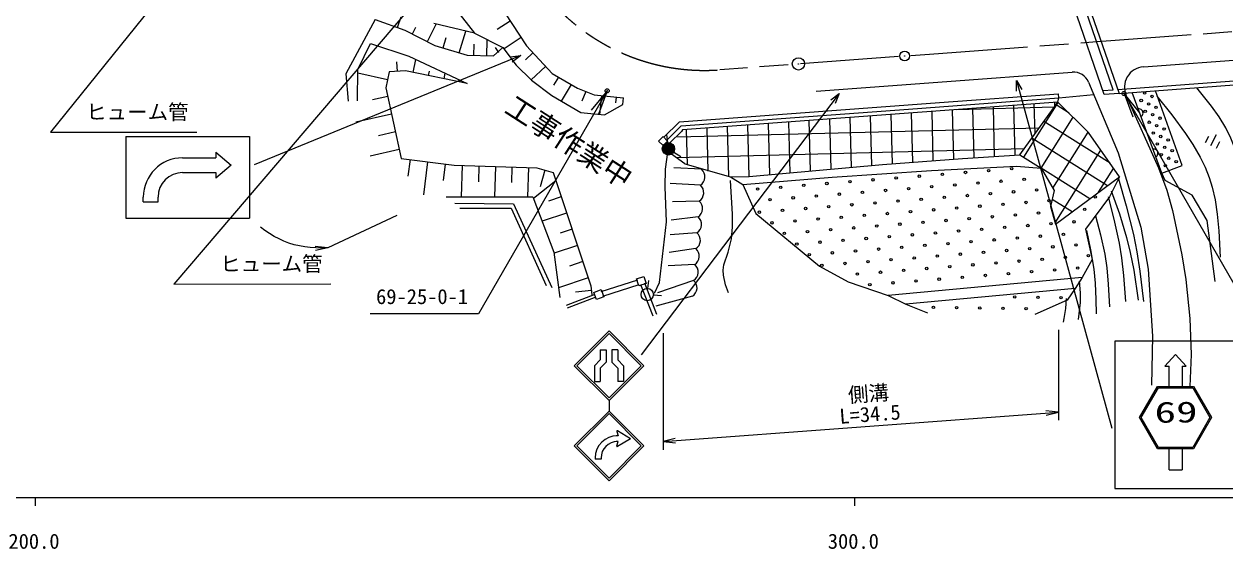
# Model space of a CAD drawing. Units: millimetres, scale not verified. Extents: x 40000 to 680000, y 20000 to 380000.
# Drawn here: x 266629 to 413200, y 198715 to 262807 of the extents above; entities that cross this region are included whole.
import ezdxf
from ezdxf.enums import TextEntityAlignment as Align

# ---------------------------------------------------------------- set-up
doc = ezdxf.new("R2010")
doc.units = ezdxf.units.MM
doc.header["$LTSCALE"] = 1000
doc.header["$PDMODE"] = 32
doc.header["$PDSIZE"] = 500
doc.linetypes.add('CHAIN', pattern=[18.5, 12, -1.5, 3.5, -1.5])
for name, color, linetype, lineweight in [('M-BGD', 7, 'Continuous', 25), ('M-BMK', 2, 'CHAIN', 13), ('M-BMK-SRVR', 3, 'Continuous', 25), ('M-STR-HTXT', 7, 'Continuous', 13), ('M-STR-STR1', 1, 'Continuous', 25), ('M-STR-STRC', 7, 'Continuous', 25), ('M-TTL-TXT', 7, 'Continuous', 25)]:
    doc.layers.add(name, color=color, linetype=linetype, lineweight=lineweight)
doc.layers.add('M-OTRS', color=6, linetype='Continuous')
doc.styles.add('ＭＳ ゴシック', font='')
doc.styles.get('ＭＳ ゴシック').set_extended_font_data('MS Gothic')

# ---------------------------------------------------------------- blocks, each defined once
blk = doc.blocks.new('open_arrow')
at = {"color": 0, "linetype": 'Continuous', "lineweight": -2}
blk.add_lwpolyline([(7.5, 1.25), (0, 0), (7.5, -1.25)], dxfattribs=at)

msp = doc.modelspace()

# ---------------------------------------------------------------- linework, layer by layer
at = {"layer": 'M-BGD'}
for p, q in [((319397, 264511), (321589, 261688)), ((325296, 264169), (327964, 260131)), ((398470, 254208), (394740, 264961)), ((399540, 254790), (396162, 264565)), ((396560, 265096), (400276, 254343)), ((309479, 263354), (305916, 256706)), ((309479, 263354), (313114, 262058)), ((312205, 262382), (312665, 263673)), ((314031, 261594), (314444, 262409)), ((315865, 260665), (316941, 262788)), ((321589, 261688), (316644, 262858)), ((325963, 263159), (324388, 262119)), ((313114, 262058), (316782, 260200)), ((317769, 259900), (318151, 261156)), ((319742, 259300), (320544, 261935)), ((321589, 261688), (325086, 259945)), ((327297, 261140), (325217, 259767)), ((307359, 257235), (308907, 260433)), ((308907, 260433), (313575, 258861)), ((316782, 260200), (320729, 259000)), ((321527, 258981), (321560, 260333)), ((323122, 258942), (323169, 260852)), ((323920, 258922), (325086, 259945)), ((324568, 259344), (324188, 259929)), ((325086, 259945), (326678, 257791)), ((327964, 260131), (331069, 256784)), ((312192, 257024), (312131, 258196)), ((313575, 258861), (320722, 255550)), ((314120, 256886), (314439, 258461)), ((320729, 259000), (323920, 258922)), ((328740, 259294), (327816, 258437)), ((305916, 256706), (306190, 253382)), ((307316, 253419), (307359, 257235)), ((310993, 256002), (307354, 256805)), ((311207, 256973), (310779, 255031)), ((313177, 257076), (311207, 256973)), ((320722, 255550), (313177, 257076)), ((316007, 256504), (316120, 257067)), ((317893, 256122), (318029, 256798)), ((326678, 257791), (328549, 255959)), ((330293, 257621), (328525, 255981)), ((331069, 256784), (334158, 254994)), ((378153, 255700), (394563, 256925)), ((319779, 255741), (319802, 255853)), ((328549, 255959), (331061, 254081)), ((331841, 256337), (331267, 255346)), ((333386, 255442), (332205, 253403)), ((363320, 254593), (378153, 255700)), ((396555, 255706), (400177, 247095)), ((311015, 253951), (309154, 253545)), ((310779, 255031), (312664, 246386)), ((331061, 254081), (334575, 251997)), ((334158, 254994), (336214, 254179)), ((335186, 254587), (334712, 253391)), ((336214, 254179), (339794, 253796)), ((337109, 254083), (336862, 251771)), ((338899, 253892), (338822, 253168)), ((339699, 252998), (339794, 253796)), ((378339, 253207), (392870, 254292)), ((378376, 252708), (392907, 253793)), ((392820, 253258), (392907, 253793)), ((392907, 253793), (392870, 254292)), ((392907, 253793), (397194, 254187)), ((398301, 254697), (399540, 254790)), ((400276, 254343), (398470, 254208)), ((401148, 254055), (405104, 245250)), ((405502, 244606), (401859, 254435)), ((402740, 254527), (402749, 254500)), ((407982, 245516), (404704, 254643)), ((337478, 251711), (339699, 252998)), ((346621, 250845), (374550, 252924)), ((346840, 250360), (374587, 252425)), ((392820, 253258), (346979, 249869)), ((374550, 252924), (378339, 253207)), ((374587, 252425), (378376, 252708)), ((377597, 246121), (377444, 252121)), ((380093, 246309), (379940, 252306)), ((392380, 252650), (380492, 252346)), ((382589, 246480), (382436, 252490)), ((385086, 246637), (384932, 252675)), ((387583, 246795), (387428, 252859)), ((388174, 246832), (392820, 253258)), ((388642, 246536), (392857, 253221)), ((390018, 249382), (389924, 253044)), ((392433, 252723), (392420, 253228)), ((394170, 251917), (392577, 252922)), ((396524, 249580), (392820, 253258)), ((402723, 252451), (402596, 252446)), ((402837, 252429), (402723, 252451)), ((402966, 252370), (402837, 252429)), ((403057, 252297), (402966, 252370)), ((403136, 252198), (403057, 252297)), ((403191, 252048), (403136, 252198)), ((311486, 251790), (307113, 250836)), ((334575, 251997), (337478, 251711)), ((344692, 248960), (346621, 250845)), ((357634, 244421), (357475, 250645)), ((360129, 244644), (359971, 250829)), ((362624, 244868), (362467, 251014)), ((365119, 245092), (364963, 251198)), ((367614, 245315), (367459, 251383)), ((370109, 245539), (369955, 251567)), ((372605, 245745), (372451, 251752)), ((375101, 245933), (374948, 251936)), ((390757, 245203), (394675, 251416)), ((399170, 245809), (391109, 250892)), ((402944, 251509), (403042, 251588)), ((403042, 251588), (403115, 251679)), ((403115, 251679), (403174, 251807)), ((403174, 251807), (403196, 251922)), ((403196, 251922), (403191, 252048)), ((311957, 249628), (309877, 249175)), ((345041, 248602), (346840, 250360)), ((345198, 248309), (345089, 249304)), ((345390, 248245), (346861, 249682)), ((390538, 250102), (346386, 248975)), ((346979, 249869), (346861, 249682)), ((347599, 245630), (347490, 249907)), ((350120, 244856), (349986, 250091)), ((352638, 244197), (352483, 250276)), ((355138, 244197), (354979, 250460)), ((392170, 242758), (396492, 249611)), ((400329, 244157), (396524, 249580)), ((412118, 249281), (411437, 247944)), ((344078, 248518), (344634, 249061)), ((344618, 247966), (344078, 248518)), ((345173, 248508), (344618, 247966)), ((344634, 249061), (345173, 248508)), ((345193, 247251), (345407, 248347)), ((398845, 243058), (389642, 248862)), ((411177, 249087), (410769, 248285)), ((412514, 248406), (412106, 247604)), ((312429, 247467), (308874, 246692)), ((312664, 246386), (319111, 245574)), ((313739, 246251), (313483, 244222)), ((344937, 245102), (345191, 247175)), ((347296, 245729), (345193, 247251)), ((345920, 247172), (346772, 246649)), ((388696, 247554), (346217, 246470)), ((371394, 245654), (381170, 246390)), ((381170, 246390), (388174, 246832)), ((388174, 246832), (390757, 245203)), ((392465, 238537), (398053, 247400)), ((400177, 247095), (402936, 238019)), ((404544, 247536), (404417, 247532)), ((404658, 247515), (404544, 247536)), ((404787, 247456), (404658, 247515)), ((404765, 246594), (404863, 246674)), ((404878, 247383), (404787, 247456)), ((404863, 246674), (404936, 246765)), ((404957, 247284), (404878, 247383)), ((404936, 246765), (404995, 246893)), ((405013, 247134), (404957, 247284)), ((404995, 246893), (405017, 247008)), ((405017, 247008), (405013, 247134)), ((315888, 245980), (315381, 241957)), ((318037, 245709), (317786, 243719)), ((319111, 245574), (329210, 245245)), ((320121, 245541), (319996, 241715)), ((322141, 245475), (322078, 243551)), ((324160, 245410), (324040, 241716)), ((326180, 245344), (326119, 243467)), ((328200, 245278), (328084, 241718)), ((329210, 245245), (331206, 244669)), ((330208, 244957), (329621, 242924)), ((344862, 242921), (344937, 245102)), ((349308, 245069), (345935, 245247)), ((347296, 245729), (352861, 244139)), ((355138, 244197), (371394, 245654)), ((365263, 244093), (377362, 244904)), ((377362, 244904), (387745, 245462)), ((387745, 245462), (390757, 245203)), ((396689, 241462), (390757, 245203)), ((390757, 245203), (392334, 242474)), ((397769, 242262), (399610, 245182)), ((405104, 245250), (406109, 242524)), ((405502, 244606), (407982, 245516)), ((331536, 243680), (328809, 241498)), ((331206, 244669), (335821, 230832)), ((349171, 243131), (345505, 243339)), ((352861, 244139), (355138, 244197)), ((352861, 244139), (354367, 243221)), ((354367, 243221), (365263, 244093)), ((392511, 238370), (400329, 244157)), ((400329, 244157), (399095, 241693)), ((405907, 243687), (405502, 244606)), ((409198, 241902), (405907, 243687)), ((345039, 238643), (344862, 242921)), ((354367, 243221), (355961, 239676)), ((392334, 242474), (391914, 240517)), ((406109, 242524), (406780, 240049)), ((411039, 238834), (409198, 241902)), ((318147, 241714), (328725, 241718)), ((319227, 240921), (326381, 240839)), ((326381, 240839), (331045, 230659)), ((328725, 241718), (331302, 234933)), ((332195, 241704), (330655, 241190)), ((349034, 241194), (345760, 241092)), ((391914, 240517), (392511, 238370)), ((394532, 239867), (392103, 241398)), ((399095, 241693), (396173, 237776)), ((319816, 240337), (326071, 240329)), ((326071, 240329), (330340, 230890)), ((332854, 239727), (329861, 238729)), ((348897, 239257), (345625, 238843)), ((355961, 239676), (363695, 233241)), ((406780, 240049), (407931, 234633)), ((333513, 237751), (332057, 237265)), ((344196, 231261), (345039, 238643)), ((396173, 237776), (396994, 234063)), ((402936, 238019), (403836, 232870)), ((412002, 231382), (411039, 238834)), ((348760, 237320), (345487, 237083)), ((331302, 234933), (332014, 229414)), ((334173, 235774), (331317, 234821)), ((348623, 235382), (345351, 234932)), ((407931, 234633), (408419, 231628)), ((334832, 233797), (333210, 233256)), ((348486, 233445), (345262, 233270)), ((363695, 233241), (367208, 231332)), ((396994, 234063), (395784, 231855)), ((335491, 231821), (331860, 230610)), ((337069, 230137), (341529, 231584)), ((341385, 231680), (342264, 231983)), ((341677, 230833), (341385, 231680)), ((342264, 231983), (342557, 231136)), ((395784, 231855), (372111, 229661)), ((395784, 231855), (394930, 230510)), ((403836, 232870), (404364, 224711)), ((408419, 231628), (408903, 226844)), ((335882, 230285), (333920, 230065)), ((335821, 230832), (335943, 229738)), ((336169, 230036), (337061, 230386)), ((337061, 230386), (337405, 229507)), ((337254, 229566), (341715, 231014)), ((342557, 231136), (341677, 230833)), ((341881, 231025), (343358, 227188)), ((342348, 231204), (343824, 227368)), ((342776, 230518), (342886, 231512)), ((343567, 229939), (344196, 231261)), ((348349, 231508), (343959, 229989)), ((367208, 231332), (372111, 229661)), ((394930, 230510), (374268, 228621)), ((394930, 230510), (393936, 229084)), ((332844, 228471), (336335, 229808)), ((332970, 228145), (336460, 229482)), ((336514, 229158), (336169, 230036)), ((337405, 229507), (336514, 229158)), ((343443, 229726), (344441, 229664)), ((348212, 229571), (343722, 228375)), ((372111, 229661), (374268, 228621)), ((393936, 229084), (389982, 227323)), ((374268, 228621), (376901, 227533)), ((408903, 226844), (409068, 222465)), ((404364, 224711), (404252, 218720)), ((409068, 222465), (408899, 218550))]:
    msp.add_line(p, q, dxfattribs=at)
for points in [[(404899, 253986), (406700, 251736), (408398, 249447), (409282, 248108), (410172, 246562), (410770, 245326), (411273, 244053), (411631, 242893), (411983, 241357), (412258, 239584), (412453, 237574), (412632, 234325)], [(415252, 237156), (415333, 239551), (415315, 242154), (415205, 243721), (414986, 245321), (414736, 246501), (414340, 247840), (413928, 248877), (413306, 250114), (412471, 251471), (411537, 252781), (409763, 255014)], [(352597, 230002), (352253, 230984), (351984, 232155), (351960, 232736), (352055, 233410), (352559, 234940), (352976, 236599), (353083, 238000), (353091, 239599), (352859, 243706)], [(400222, 243893), (401146, 240614), (402022, 237122), (402455, 234991), (402826, 232622), (403268, 228935)], [(399328, 242459), (400309, 239617), (401186, 236749), (401642, 234899), (402061, 232741), (402620, 229085)], [(398943, 241698), (399649, 238981), (400298, 236053), (400586, 234271), (400823, 232086), (401039, 228924)], [(397411, 239394), (398025, 237068), (398534, 234726), (398779, 233038), (398955, 231046), (399092, 228268)], [(396294, 237587), (396806, 235236), (397206, 232873), (397369, 231171), (397449, 229172), (397470, 227434)], [(395424, 231402), (395543, 230004), (395545, 228803), (395297, 226723)], [(393822, 229286), (393741, 228087), (393540, 226837), (393446, 226401)]]:
    msp.add_lwpolyline(points, dxfattribs=at)
for centre, radius in [((402970, 253471), 150), ((403388, 254380), 150), ((404296, 253963), 150), ((403462, 252145), 150), ((403879, 253054), 150), ((404788, 252637), 150), ((403953, 250819), 150), ((404370, 251728), 150), ((405279, 251311), 150), ((404445, 249493), 150), ((404862, 250402), 150), ((405353, 249076), 150), ((405771, 249985), 150), ((345280, 247564), 750), ((345280, 247564), 660), ((345280, 247564), 570), ((345280, 247564), 480), ((345280, 247564), 390), ((345280, 247564), 300), ((345280, 247564), 210), ((404936, 248167), 150), ((405845, 247750), 150), ((406262, 248658), 150), ((345280, 247564), 120), ((345280, 247564), 30), ((405427, 246841), 150), ((406336, 246424), 150), ((406754, 247332), 150), ((381531, 244686), 150), ((384350, 244911), 150), ((387169, 245137), 150), ((405919, 245515), 150), ((407245, 246006), 150), ((364614, 243332), 150), ((367433, 243557), 150), ((370253, 243783), 150), ((373072, 244009), 150), ((375892, 244234), 150), ((378711, 244460), 150), ((380234, 243163), 150), ((383053, 243389), 150), ((385872, 243614), 150), ((388692, 243840), 150), ((356156, 242655), 150), ((358975, 242880), 150), ((361795, 243106), 150), ((363317, 241809), 150), ((366137, 242035), 150), ((368956, 242260), 150), ((371775, 242486), 150), ((374595, 242712), 150), ((377414, 242937), 150), ((381756, 241866), 150), ((384576, 242092), 150), ((387395, 242317), 150), ((390214, 242543), 150), ((397376, 241697), 150), ((357678, 241358), 150), ((360498, 241583), 150), ((362020, 240287), 150), ((364840, 240512), 150), ((367659, 240738), 150), ((370479, 240964), 150), ((373298, 241189), 150), ((376117, 241415), 150), ((378937, 241640), 150), ((380459, 240344), 150), ((383279, 240569), 150), ((386098, 240795), 150), ((388918, 241021), 150), ((391737, 241246), 150), ((356381, 239835), 150), ((359201, 240061), 150), ((360723, 238764), 150), ((363543, 238990), 150), ((366362, 239215), 150), ((369182, 239441), 150), ((372001, 239667), 150), ((374820, 239892), 150), ((377640, 240118), 150), ((379162, 238821), 150), ((381982, 239047), 150), ((384801, 239272), 150), ((387621, 239498), 150), ((390440, 239724), 150), ((396079, 240175), 150), ((357904, 238538), 150), ((362246, 237467), 150), ((365065, 237693), 150), ((367885, 237918), 150), ((370704, 238144), 150), ((373524, 238370), 150), ((376343, 238595), 150), ((377866, 237299), 150), ((380685, 237524), 150), ((383504, 237750), 150), ((386324, 237975), 150), ((389143, 238201), 150), ((391963, 238427), 150), ((394782, 238652), 150), ((359427, 237241), 150), ((360949, 235945), 150), ((363768, 236170), 150), ((366588, 236396), 150), ((369407, 236622), 150), ((372227, 236847), 150), ((375046, 237073), 150), ((379388, 236002), 150), ((382207, 236227), 150), ((385027, 236453), 150), ((387846, 236679), 150), ((390666, 236904), 150), ((393485, 237130), 150), ((395008, 235833), 150), ((362472, 234648), 150), ((365291, 234873), 150), ((368110, 235099), 150), ((370930, 235325), 150), ((373749, 235550), 150), ((376569, 235776), 150), ((378091, 234479), 150), ((380911, 234705), 150), ((383730, 234930), 150), ((386549, 235156), 150), ((389369, 235382), 150), ((392188, 235607), 150), ((396530, 234536), 150), ((363994, 233351), 150), ((366814, 233576), 150), ((369633, 233802), 150), ((372452, 234028), 150), ((375272, 234253), 150), ((376794, 232957), 150), ((379614, 233182), 150), ((382433, 233408), 150), ((385253, 233634), 150), ((388072, 233859), 150), ((390891, 234085), 150), ((393711, 234310), 150), ((395233, 233014), 150), ((368336, 232280), 150), ((371155, 232505), 150), ((373975, 232731), 150), ((375497, 231434), 150), ((378317, 231660), 150), ((381136, 231885), 150), ((383956, 232111), 150), ((386775, 232337), 150), ((389594, 232562), 150), ((392414, 232788), 150), ((342694, 229773), 750), ((369859, 230983), 150), ((372678, 231208), 150), ((387540, 229484), 150), ((390368, 229438), 150), ((393196, 229392), 150), ((377619, 228229), 150), ((380447, 228184), 150), ((383275, 228138), 150), ((386103, 228092), 150), ((388931, 228047), 150)]:
    msp.add_circle(centre, radius, dxfattribs=at)
for centre, radius, start, end in [((394711, 254931), 2000, 22.81323, 94.2695), ((348513, 244151), 1214, 302.82592, 49.08615), ((348376, 242214), 1214, 302.82592, 49.08615), ((348239, 240277), 1214, 302.82592, 49.08615), ((348102, 238340), 1214, 302.82592, 49.08615), ((347965, 236402), 1214, 302.82592, 49.08615), ((347828, 234465), 1214, 302.82592, 49.08615), ((347691, 232528), 1214, 302.82592, 49.08615), ((347554, 230591), 1214, 302.82592, 49.08615)]:
    msp.add_arc(centre, radius, start, end, dxfattribs=at)
for p in [(337799, 254649), (400879, 254323)]:
    msp.add_point(p, dxfattribs=at)
at = {"layer": 'M-BMK'}
for p, q in [((397089, 260623), (417033, 262112)), ((377144, 259134), (397089, 260623)), ((373355, 258851), (351550, 257215)), ((374851, 258963), (377144, 259134))]:
    msp.add_line(p, q, dxfattribs=at)
msp.add_arc((349679, 282145), 25000, 203.68722, 274.29167, dxfattribs=at)
at = {"layer": 'M-BMK-SRVR'}
for centre, radius in [((374103, 258907), 600), ((361139, 257935), 750), ((374103, 258907), 24), ((361139, 257935), 30)]:
    msp.add_circle(centre, radius, dxfattribs=at)
at = {"layer": 'M-OTRS'}
for p in [(337799, 254649), (400879, 254323)]:
    msp.add_point(p, dxfattribs=at)
at = {"layer": 'M-STR-HTXT'}
for p, q in [((337799, 254649), (335866, 252301)), ((337799, 254649), (336732, 251801)), ((312114, 239420), (303689, 235466)), ((303689, 235466), (302180, 235659)), ((303689, 235466), (302199, 235159)), ((344634, 225057), (344634, 210831)), ((392870, 225489), (392870, 214432)), ((344634, 211831), (392870, 215432))]:
    msp.add_line(p, q, dxfattribs=at)
for points in [[(310339, 299837), (269864, 249606), (287709, 249594)], [(317149, 268828), (284925, 231063), (304073, 231070)], [(337799, 254649), (322080, 227421), (308866, 227430)], [(400879, 254323), (416453, 227347), (430301, 227347)], [(303689, 235466), (303613, 235463), (302926, 235456), (302245, 235472), (301570, 235516), (300902, 235592), (300242, 235707), (299590, 235863), (298966, 236059), (298353, 236296), (297751, 236571), (297162, 236882), (296586, 237225), (296024, 237597), (295479, 237996)]]:
    msp.add_lwpolyline(points, dxfattribs=at)
at = {"layer": 'M-STR-STR1'}
for p, q in [((403242, 257573), (425589, 259241)), ((400107, 254832), (426435, 256798)), ((400276, 254343), (426604, 256309))]:
    msp.add_line(p, q, dxfattribs=at)
msp.add_arc((403428, 255080), 2500, 94.2695, 204.19674, dxfattribs=at)
at = {"layer": 'M-STR-STRC'}
for p, q in [((327245, 258947), (294702, 245604)), ((325956, 258797), (327245, 258947)), ((327245, 258947), (326221, 258149)), ((387736, 254614), (387742, 255912)), ((387742, 255912), (388411, 254799)), ((387742, 255912), (399409, 213464)), ((366128, 254321), (341967, 222407)), ((365082, 253552), (366128, 254321)), ((366128, 254321), (365633, 253120)), ((279055, 249064), (279055, 239122)), ((279055, 249064), (294128, 249064)), ((294128, 249064), (294128, 239122)), ((285988, 246470), (290042, 246470)), ((290042, 247171), (291913, 245570)), ((290042, 247171), (290042, 246470)), ((291913, 245570), (290042, 243970)), ((285988, 244670), (290042, 244670)), ((290042, 244670), (290042, 243970)), ((281187, 241078), (281187, 241669)), ((281187, 241078), (282988, 241078)), ((282988, 241078), (282988, 241669)), ((279055, 239122), (294128, 239122)), ((338026, 225337), (333783, 221095)), ((338026, 225034), (334086, 221095)), ((342269, 221095), (338026, 225337)), ((341966, 221095), (338026, 225034)), ((336955, 223015), (336955, 221808)), ((336955, 223015), (337669, 223015)), ((337669, 223015), (337669, 221513)), ((338383, 223015), (338383, 221513)), ((339097, 223015), (338383, 223015)), ((339097, 223015), (339097, 221808)), ((399760, 224075), (399760, 206107)), ((438061, 224075), (399760, 224075)), ((336241, 221095), (336955, 221808)), ((336955, 220799), (337669, 221513)), ((339097, 220799), (338383, 221513)), ((339810, 221095), (339097, 221808)), ((405869, 221025), (407169, 222468)), ((407169, 222468), (408469, 221025)), ((333783, 221095), (338026, 216852)), ((334086, 221095), (338026, 217155)), ((336241, 221095), (336241, 219151)), ((336955, 220799), (336955, 219151)), ((338026, 216852), (342269, 221095)), ((338026, 217155), (341966, 221095)), ((339097, 220799), (339097, 219151)), ((339810, 221095), (339810, 219151)), ((405869, 221025), (406369, 221025)), ((406369, 218559), (406369, 221025)), ((407969, 221025), (407969, 218559)), ((407969, 221025), (408469, 221025)), ((336241, 219151), (336955, 219151)), ((339810, 219151), (339097, 219151)), ((402770, 214749), (404969, 218559)), ((404969, 218559), (409369, 218559)), ((409369, 218559), (411568, 214749)), ((402970, 214749), (405069, 218386)), ((405069, 218386), (409269, 218386)), ((409269, 218386), (411368, 214749)), ((338026, 215539), (333783, 211296)), ((338026, 216852), (338026, 215539)), ((342269, 211296), (338026, 215539)), ((338026, 215236), (334086, 211296)), ((341966, 211296), (338026, 215236)), ((404969, 210939), (402770, 214749)), ((405069, 211112), (402970, 214749)), ((411368, 214749), (409269, 211112)), ((411568, 214749), (409369, 210939)), ((339137, 212540), (338904, 212540)), ((338965, 213067), (339137, 212540)), ((339137, 212540), (339052, 212540)), ((340634, 212183), (339070, 213150)), ((333783, 211296), (338026, 207054)), ((334086, 211296), (338026, 207357)), ((338026, 207054), (342269, 211296)), ((338026, 207357), (341966, 211296)), ((339137, 211826), (338904, 211826)), ((338965, 211299), (339137, 211826)), ((339137, 211826), (339052, 211826)), ((340634, 212183), (339070, 211217)), ((409269, 211112), (405069, 211112)), ((336339, 209827), (336339, 209676)), ((337053, 209676), (336339, 209676)), ((337053, 209827), (337053, 209676)), ((409369, 210939), (404969, 210939)), ((406369, 208382), (406369, 210939)), ((407969, 210939), (407969, 208382)), ((406369, 208382), (407969, 208382)), ((399760, 206107), (438061, 206107))]:
    msp.add_line(p, q, dxfattribs=at)
for centre, radius, start, end in [((285988, 241669), 4801, 90, 180), ((285988, 241669), 3001, 90, 180), ((339051, 209827), 2712, 90, 180), ((339033, 213089), 71.4, 58.28723, 198.13652), ((339051, 209827), 1999, 90, 180), ((339033, 211277), 71.4, 161.86349, 301.71277)]:
    msp.add_arc(centre, radius, start, end, dxfattribs=at)
at = {"layer": 'M-TTL-TXT'}
for p, q in [((40000, 205000), (579000, 205000)), ((268000, 205000), (268000, 204000)), ((368000, 205000), (368000, 204000))]:
    msp.add_line(p, q, dxfattribs=at)

# ---------------------------------------------------------------- block references
at = {"layer": 'M-STR-HTXT'}
for p, xscale, yscale, rotation in [((400879, 254323), 400, 400, 300), ((392870, 215432), 200, 200, 184.3), ((344634, 211831), 200, 200, 4.3)]:
    msp.add_blockref('open_arrow', p, dxfattribs=dict(at, xscale=xscale, yscale=yscale, rotation=rotation))

# ---------------------------------------------------------------- texts
at = {"layer": 'M-BGD', "style": 'ＭＳ ゴシック'}
msp.add_text('工事作業中', height=2566, rotation=327.216, dxfattribs=at).set_placement((324704, 251442), align=Align.BOTTOM_LEFT)
at = {"layer": 'M-STR-HTXT', "style": 'ＭＳ ゴシック'}
for rotation, p in [(359.96, (274210, 250603)), (0.021, (290573, 232065))]:
    msp.add_text('ヒューム管', height=1833, rotation=rotation, dxfattribs=at).set_placement(p, align=Align.BOTTOM_LEFT)
msp.add_text('69-25-0-1', height=1833, dxfattribs=at).set_placement((309598, 228065), align=Align.BOTTOM_LEFT)
for s, p in [('側溝', (369797, 216217)), ('L=34.5', (369984, 213724))]:
    msp.add_text(s, height=1833, rotation=4.27, dxfattribs=at).set_placement(p, align=Align.BOTTOM_CENTER)
at = {"layer": 'M-STR-STRC', "style": 'ＭＳ ゴシック', "width": 1.5}
msp.add_text('69', height=2566, rotation=0.6, dxfattribs=at).set_placement((404632, 213349), align=Align.BOTTOM_LEFT)
at = {"layer": 'M-TTL-TXT', "style": 'ＭＳ ゴシック'}
for s, p in [('200.0', (267844, 198195)), ('300.0', (367844, 198195))]:
    msp.add_text(s, height=1833, dxfattribs=at).set_placement(p, align=Align.BOTTOM_CENTER)

doc.saveas('drawing.dxf')
